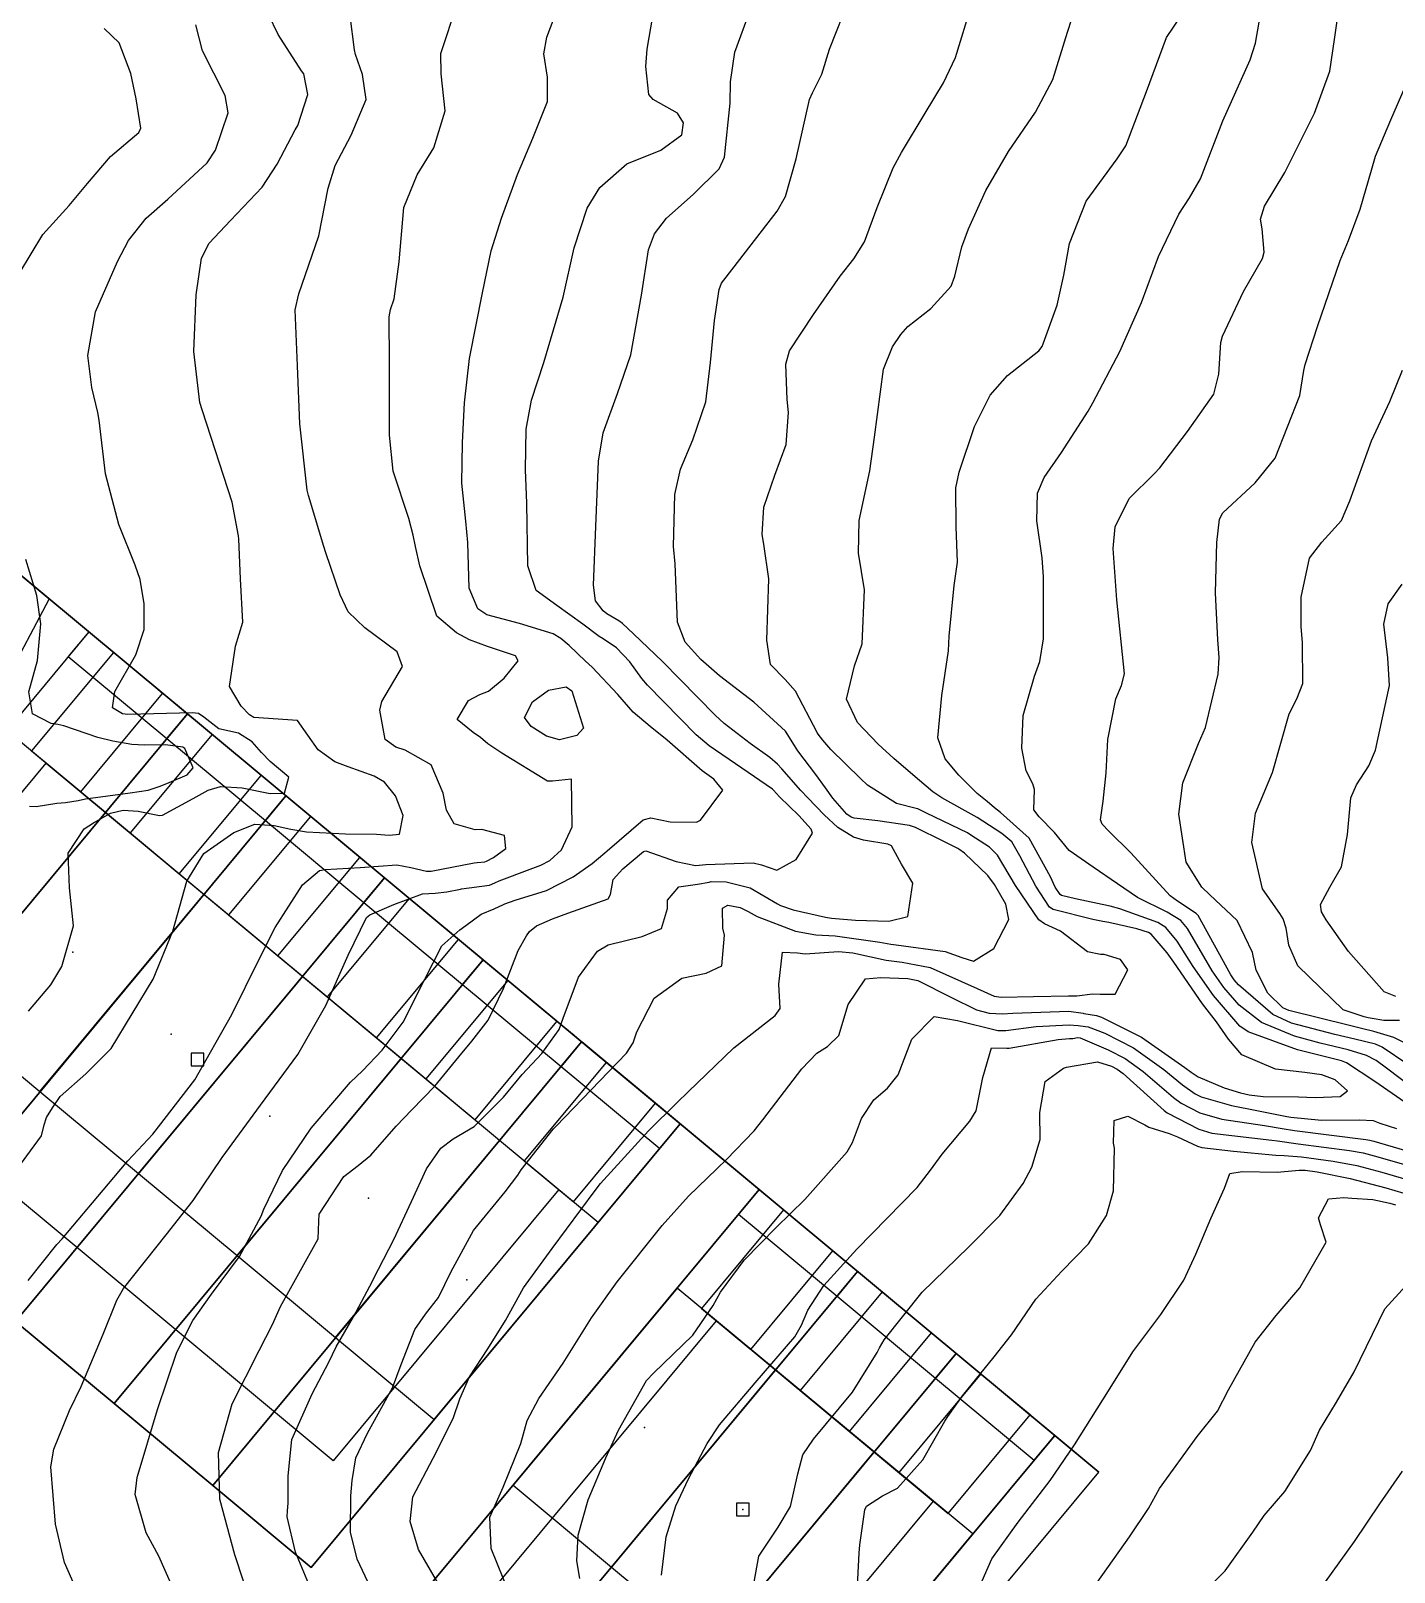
# Model space of a CAD drawing. Header units: feet. Extents: x 1313198 to 1317500, y 385000 to 389511.
# Drawn here: x 1316627.8 to 1316840.5, y 386099.5 to 386339.9 of the extents above; entities that cross this region are included whole.
import ezdxf

# ---------------------------------------------------------------- set-up
doc = ezdxf.new("R2010")
doc.units = ezdxf.units.FT
for name, color, linetype in [('A-BLDG-OTLN', 3, 'CONTINUOUS'), ('C-LOD', 30, 'CONTINUOUS'), ('C-MISC', 7, 'CONTINUOUS'), ('C-PROP', 6, 'CONTINUOUS'), ('C-PVMT', 8, 'CONTINUOUS'), ('C-SWM', 92, 'CONTINUOUS'), ('C-TOPO-MAJR', 32, 'CONTINUOUS'), ('C-TOPO-SPOT', 7, 'CONTINUOUS'), ('V-PROP-LINE', 7, 'CONTINUOUS')]:
    doc.layers.add(name, color=color, linetype=linetype)

msp = doc.modelspace()

# ---------------------------------------------------------------- linework, layer by layer
at = {"layer": 'A-BLDG-OTLN'}
for points in [[(1316602.09, 386197.05), (1316613.89, 386187.24), (1316639.47, 386217.99), (1316624.09, 386230.78), (1316612.6, 386216.97), (1316605.23, 386202.99), (1316602.09, 386197.05)], [(1316613.89, 386187.24), (1316629.27, 386174.45), (1316654.85, 386205.2), (1316639.47, 386217.99), (1316613.89, 386187.24)], [(1316629.27, 386174.45), (1316644.65, 386161.66), (1316670.22, 386192.42), (1316654.85, 386205.2), (1316629.27, 386174.45)], [(1316644.65, 386161.66), (1316660.03, 386148.87), (1316685.6, 386179.62), (1316670.22, 386192.42), (1316644.65, 386161.66)], [(1316660.03, 386148.87), (1316675.4, 386136.08), (1316700.98, 386166.83), (1316685.6, 386179.62), (1316660.03, 386148.87)], [(1316675.4, 386136.08), (1316690.78, 386123.3), (1316716.35, 386154.05), (1316700.98, 386166.83), (1316675.4, 386136.08)], [(1316703.08, 386113.06), (1316718.45, 386100.27), (1316744.03, 386131.03), (1316728.66, 386143.81), (1316703.08, 386113.06)], [(1316718.45, 386100.27), (1316733.83, 386087.48), (1316759.41, 386118.24), (1316744.03, 386131.03), (1316718.45, 386100.27)], [(1316733.83, 386087.48), (1316749.21, 386074.69), (1316774.79, 386105.45), (1316759.41, 386118.24), (1316733.83, 386087.48)]]:
    msp.add_lwpolyline(points, close=True, dxfattribs=at)
at = {"layer": 'C-LOD'}
msp.add_lwpolyline([(1316202.58, 385830.78), (1316272.7, 385777.1), (1316277.93, 385779.78), (1316367.38, 385720.98), (1316426.37, 385672.52), (1316521.65, 385787.08), (1316592.19, 385871.9), (1316614.69, 385898.95), (1316629.56, 385916.83), (1316707.5, 386010.53), (1316794.46, 386115.1), (1316560, 386310.1), (1316539.26, 386268.12), (1316516.3, 386227.32), (1316491.17, 386187.81), (1316465.86, 386152.24), (1316438.8, 386117.99), (1316401.74, 386073.43), (1316308.7, 385961.57), (1316225.57, 385861.61), (1316213.66, 385846.5), (1316202.58, 385830.78)], close=True, dxfattribs=at)
at = {"layer": 'C-MISC'}
msp.add_lwpolyline([(1316225.57, 385861.61), (1316308.7, 385961.57), (1316401.74, 386073.43), (1316438.8, 386117.99), (1316465.86, 386152.24), (1316491.17, 386187.81), (1316516.3, 386227.32), (1316539.26, 386268.12), (1316560, 386310.1), (1316794.46, 386115.1), (1316301.71, 386524.92)], dxfattribs=at)
msp.add_lwpolyline([(1316794.46, 386115.1), (1316560, 386310.1), (1316539.26, 386268.12), (1316516.3, 386227.32), (1316491.17, 386187.81), (1316707.5, 386010.53), (1316794.46, 386115.1)], close=True, dxfattribs=at)
at = {"layer": 'C-PROP'}
for points in [[(1316545.11, 386279.96), (1316545.11, 386279.96), (1316545.11, 386279.96), (1316623.9, 386238.36), (1316630.72, 386251.28), (1316610.64, 386267.98), (1316553.97, 386297.9), (1316545.11, 386279.96)], [(1316579.33, 386176.96), (1316594.71, 386164.17), (1316652.26, 386233.37), (1316636.88, 386246.16), (1316612.6, 386216.97), (1316605.23, 386202.99), (1316595.89, 386185.3), (1316589.2, 386188.83), (1316579.33, 386176.96)], [(1316594.71, 386164.17), (1316610.09, 386151.38), (1316667.64, 386220.58), (1316652.26, 386233.37), (1316594.71, 386164.17)], [(1316630.24, 386225.67), (1316710.2, 386159.16), (1316675.03, 386116.88), (1316595.07, 386183.38), (1316630.24, 386225.67)], [(1316610.09, 386151.38), (1316625.46, 386138.59), (1316683.01, 386207.79), (1316676.71, 386213.03), (1316667.64, 386220.58), (1316610.09, 386151.38)], [(1316625.46, 386138.59), (1316640.84, 386125.8), (1316698.39, 386195), (1316683.01, 386207.79), (1316625.46, 386138.59)], [(1316640.84, 386125.8), (1316656.22, 386113.02), (1316713.77, 386182.21), (1316711.16, 386184.38), (1316698.39, 386195), (1316640.84, 386125.8)], [(1316652.84, 386178.46), (1316654.84, 386178.46), (1316654.84, 386180.46), (1316652.84, 386180.46), (1316652.84, 386178.46)], [(1316656.22, 386113.02), (1316671.59, 386100.23), (1316729.14, 386169.42), (1316714.35, 386181.72), (1316713.77, 386182.21), (1316656.22, 386113.02)], [(1316683.9, 386090), (1316699.27, 386077.21), (1316756.82, 386146.4), (1316745.23, 386156.05), (1316741.45, 386159.19), (1316683.9, 386090)], [(1316699.27, 386077.21), (1316714.65, 386064.42), (1316772.2, 386133.61), (1316756.82, 386146.4), (1316699.27, 386077.21)], [(1316734.81, 386138.7), (1316768.64, 386110.56), (1316733.47, 386068.28), (1316699.64, 386096.41), (1316734.81, 386138.7)], [(1316714.65, 386064.42), (1316730.03, 386051.63), (1316787.58, 386120.83), (1316777.01, 386129.61), (1316772.2, 386133.61), (1316714.65, 386064.42)], [(1316737.93, 386108.26), (1316739.93, 386108.26), (1316739.93, 386110.26), (1316737.93, 386110.26), (1316737.93, 386108.26)]]:
    msp.add_lwpolyline(points, close=True, dxfattribs=at)
at = {"layer": 'C-PVMT'}
for points in [[(1316633.68, 386242.32), (1316649.06, 386229.52), (1316652.26, 386233.37), (1316636.88, 386246.16), (1316633.68, 386242.32)], [(1316627.94, 386227.58), (1316635.63, 386221.19), (1316648.41, 386236.57), (1316644.57, 386239.76), (1316640.73, 386242.96), (1316627.94, 386227.58)], [(1316649.06, 386229.52), (1316664.44, 386216.73), (1316667.64, 386220.58), (1316652.26, 386233.37), (1316649.06, 386229.52)], [(1316643.32, 386214.79), (1316651, 386208.4), (1316663.79, 386223.77), (1316657.07, 386229.37), (1316656.11, 386230.17), (1316643.32, 386214.79)], [(1316664.44, 386216.73), (1316679.81, 386203.95), (1316683.01, 386207.79), (1316676.71, 386213.03), (1316673.32, 386215.85), (1316667.64, 386220.58), (1316664.44, 386216.73)], [(1316658.69, 386202), (1316666.38, 386195.61), (1316679.17, 386210.99), (1316676.71, 386213.03), (1316673.89, 386215.38), (1316671.48, 386217.38), (1316658.69, 386202)], [(1316679.81, 386203.95), (1316695.19, 386191.16), (1316698.39, 386195), (1316683.01, 386207.79), (1316679.81, 386203.95)], [(1316674.07, 386189.22), (1316681.76, 386182.82), (1316694.55, 386198.2), (1316686.86, 386204.59), (1316674.07, 386189.22)], [(1316695.19, 386191.16), (1316710.57, 386178.37), (1316713.77, 386182.21), (1316712.6, 386183.19), (1316711.16, 386184.38), (1316698.39, 386195), (1316695.19, 386191.16)], [(1316689.45, 386176.43), (1316697.14, 386170.03), (1316709.92, 386185.41), (1316706.8, 386188), (1316702.24, 386191.8), (1316689.45, 386176.43)], [(1316710.57, 386178.37), (1316725.95, 386165.58), (1316729.14, 386169.42), (1316714.35, 386181.72), (1316713.8, 386182.19), (1316713.77, 386182.21), (1316710.57, 386178.37)], [(1316704.82, 386163.64), (1316712.51, 386157.24), (1316725.3, 386172.62), (1316717.6, 386179.01), (1316704.82, 386163.64)], [(1316738.25, 386155.35), (1316753.63, 386142.56), (1316756.82, 386146.4), (1316751.32, 386150.98), (1316741.45, 386159.19), (1316738.25, 386155.35)], [(1316732.5, 386140.62), (1316740.19, 386134.22), (1316752.98, 386149.6), (1316751.32, 386150.98), (1316745.29, 386155.99), (1316732.5, 386140.62)], [(1316753.63, 386142.56), (1316769, 386129.77), (1316772.2, 386133.61), (1316756.82, 386146.4), (1316753.63, 386142.56)], [(1316747.88, 386127.83), (1316755.57, 386121.43), (1316768.35, 386136.81), (1316767.39, 386137.61), (1316760.66, 386143.2), (1316747.88, 386127.83)], [(1316769, 386129.77), (1316784.38, 386116.98), (1316787.58, 386120.83), (1316779.91, 386127.2), (1316777.01, 386129.61), (1316772.2, 386133.61), (1316769, 386129.77)], [(1316763.26, 386115.04), (1316770.94, 386108.65), (1316783.73, 386124.02), (1316778.71, 386128.2), (1316777.01, 386129.61), (1316776.04, 386130.42), (1316763.26, 386115.04)]]:
    msp.add_lwpolyline(points, close=True, dxfattribs=at)
at = {"layer": 'C-SWM'}
for points in [[(1316683.9, 386090), (1316741.45, 386159.19), (1316713.79, 386182.19), (1316714.35, 386181.72), (1316729.14, 386169.42), (1316671.59, 386100.23), (1316656.22, 386113.02), (1316640.84, 386125.8), (1316625.46, 386138.59), (1316610.09, 386151.38), (1316594.71, 386164.17), (1316579.33, 386176.96), (1316589.2, 386188.83), (1316595.89, 386185.3), (1316516.3, 386227.32), (1316495.66, 386194.86), (1316506.4, 386211.75), (1316589.02, 386156.24), (1316575.63, 386136.32), (1316562.25, 386116.4), (1316561.79, 386115.72), (1316577.08, 386135.55), (1316600.85, 386117.24), (1316624.61, 386098.93)], [(1316707.5, 386010.53), (1316794.46, 386115.1), (1316787.58, 386120.83), (1316730.03, 386051.63)]]:
    msp.add_lwpolyline(points, dxfattribs=at)
at = {"layer": 'C-TOPO-MAJR'}
for points in [[(1316624.51, 386160.73), (1316629.52, 386167.55), (1316629.92, 386169.26), (1316630.27, 386170.42), (1316631.22, 386171.91), (1316632.4, 386173.69), (1316636.42, 386177.23), (1316640.4, 386181.16), (1316646.93, 386192), (1316650.01, 386199.5), (1316652.18, 386207.29), (1316654.84, 386211.61), (1316659.52, 386214.85), (1316662.77, 386216.15), (1316665.81, 386215.98), (1316668.41, 386215.38), (1316670.87, 386214.99), (1316676.96, 386214.65), (1316681.79, 386214.62), (1316683.73, 386214.44), (1316685.36, 386214.59), (1316685.94, 386217.5), (1316684.74, 386220.58), (1316683.02, 386222.7), (1316681.41, 386223.65), (1316677.37, 386225.1), (1316675.29, 386225.91), (1316672.66, 386227.74), (1316669.43, 386232.34), (1316662.65, 386232.79), (1316661.97, 386233.21), (1316660.65, 386234.59), (1316658.85, 386237.66), (1316659.79, 386243.95), (1316660.92, 386247.7), (1316660.57, 386254.46), (1316660.27, 386260.64), (1316660.25, 386261.16), (1316659.26, 386266.4), (1316654.61, 386280.65), (1316654.22, 386281.95), (1316653.25, 386289.88), (1316653.63, 386298.71), (1316654.47, 386304.43), (1316655.68, 386306.82), (1316658.98, 386310.33), (1316663.95, 386315.54), (1316666.27, 386319.13), (1316669.1, 386324.45), (1316669.48, 386325.14), (1316671.05, 386329.99), (1316670.43, 386333.19), (1316670.09, 386333.7), (1316666.42, 386339.35), (1316663.44, 386345.62)], [(1316634.8, 386097.08), (1316633.1, 386101.02), (1316631.71, 386106.96), (1316630.98, 386115.93), (1316631.42, 386118.68), (1316633.89, 386124.72), (1316635.68, 386128.46), (1316639.14, 386136.6), (1316641.27, 386141.92), (1316642.29, 386143.75), (1316648.97, 386152.11), (1316653.16, 386157.47), (1316657.71, 386164.15), (1316663.67, 386172.31), (1316669.52, 386180.23), (1316673.85, 386187.86), (1316677.35, 386195.72), (1316680.21, 386201.59), (1316680.74, 386202.04), (1316684.47, 386203.65), (1316688.94, 386205.28), (1316690.91, 386205.42), (1316692.76, 386205.61), (1316694.89, 386206.05), (1316695.05, 386206.08), (1316699.41, 386206.66), (1316700.25, 386207), (1316700.9, 386207.35), (1316705.74, 386209.16), (1316707.4, 386209.75), (1316708.79, 386210.48), (1316710.63, 386212.15), (1316712.31, 386215.76), (1316712.22, 386223.19), (1316709.25, 386222.88), (1316708.45, 386222.89), (1316701.33, 386227.25), (1316699.14, 386228.72), (1316698, 386229.7), (1316696.84, 386230.45), (1316694.38, 386232.48), (1316696.15, 386235.48), (1316697.87, 386236.41), (1316699.23, 386236.89), (1316701.67, 386238.94), (1316703.86, 386241.63), (1316703.47, 386242.43), (1316699.09, 386243.89), (1316696.29, 386244.91), (1316694.27, 386246), (1316691.2, 386248.6), (1316688.51, 386256.46), (1316687.85, 386259.5), (1316687.49, 386261.27), (1316686.81, 386263.86), (1316684.38, 386271.21), (1316683.79, 386276.87), (1316683.81, 386277.83), (1316683.8, 386288.17), (1316683.74, 386295.31), (1316683.97, 386296.43), (1316684.55, 386298.1), (1316685.31, 386303.88), (1316686.05, 386312.38), (1316688.1, 386317.44), (1316690.71, 386321.69), (1316692.46, 386327.46), (1316691.87, 386333.22), (1316691.83, 386336.39), (1316694.37, 386344.07)], [(1316651, 386094.81), (1316647.82, 386101.99), (1316645.84, 386105.63), (1316644.14, 386111.59), (1316644.43, 386114.26), (1316647.59, 386124.86), (1316650.64, 386133.81), (1316653.12, 386138.74), (1316656.02, 386142.83), (1316660.41, 386148.74), (1316663.78, 386155.02), (1316664.19, 386156.1), (1316667.09, 386162.16), (1316671.56, 386168.74), (1316677.74, 386175.9), (1316679.57, 386177.67), (1316682.67, 386180.89), (1316685.94, 386185.27), (1316689.29, 386192), (1316691.97, 386197.21), (1316694.76, 386199.68), (1316695.71, 386200.38), (1316698.09, 386202.13), (1316700.14, 386202.95), (1316701.56, 386203.62), (1316701.79, 386203.75), (1316703.43, 386204.29), (1316708.28, 386205.8), (1316712.48, 386207.94), (1316715.4, 386210.04), (1316717.37, 386211.68), (1316717.76, 386212.02), (1316723.4, 386216.85), (1316724.55, 386217.16), (1316727.57, 386216.54), (1316731.68, 386216.5), (1316732.34, 386216.77), (1316735.79, 386221.45), (1316734.41, 386223.17), (1316732.59, 386224.5), (1316727.11, 386229.26), (1316724.46, 386231.4), (1316721.79, 386233.64), (1316719.44, 386236.4), (1316715.44, 386240.66), (1316714.36, 386241.6), (1316711.83, 386244.01), (1316710.55, 386245.13), (1316709.31, 386245.86), (1316704.07, 386247.49), (1316699.01, 386248.82), (1316697.58, 386249.76), (1316696.24, 386252.99), (1316696, 386260.09), (1316695.72, 386263.41), (1316695.1, 386269.36), (1316695.17, 386275.66), (1316695.45, 386280.92), (1316695.5, 386281.87), (1316696.29, 386288.78), (1316698.33, 386299.04), (1316699.68, 386305.62), (1316701.25, 386310.68), (1316703.77, 386317.53), (1316706.14, 386323.17), (1316708.47, 386328.89), (1316708.44, 386332.68), (1316707.86, 386336.33), (1316708.35, 386338.91), (1316710.61, 386345.02)], [(1316661.01, 386098.08), (1316659.68, 386102.17), (1316657.34, 386110.88), (1316657.12, 386118.15), (1316659.23, 386125.74), (1316663.45, 386134.08), (1316665.56, 386138.11), (1316666.8, 386140.95), (1316670.72, 386147.95), (1316672.67, 386151.49), (1316672.75, 386154.2), (1316672.84, 386155.33), (1316676.68, 386161.23), (1316678.89, 386162.94), (1316680.88, 386164.51), (1316684.85, 386169.06), (1316687.28, 386171.58), (1316690.88, 386175.31), (1316694.61, 386179.86), (1316696.66, 386182.3), (1316699.18, 386185.59), (1316701.58, 386190.54), (1316703.86, 386196.46), (1316705.19, 386198.75), (1316705.62, 386199.42), (1316706.72, 386200.33), (1316709.25, 386201.41), (1316711.63, 386202.26), (1316717.91, 386204.52), (1316718.3, 386205.22), (1316718.72, 386207.53), (1316720.18, 386209.22), (1316721.48, 386210.31), (1316723.43, 386211.91), (1316723.81, 386211.99), (1316728.5, 386210.33), (1316731.55, 386209.74), (1316732.09, 386209.76), (1316733.16, 386209.85), (1316740.53, 386210.11), (1316741.86, 386209.84), (1316744.22, 386209), (1316747.25, 386210.65), (1316749.78, 386214.74), (1316749.61, 386215.39), (1316747.64, 386217.53), (1316744.65, 386220.45), (1316743.73, 386221.46), (1316743.53, 386221.65), (1316738.77, 386224.88), (1316733.68, 386228.36), (1316731.64, 386230.12), (1316724.07, 386237.87), (1316723.18, 386238.88), (1316721.28, 386241.51), (1316719.23, 386243.69), (1316717.13, 386245.1), (1316716.53, 386245.46), (1316713.95, 386247.36), (1316709.92, 386250.26), (1316706.69, 386252.63), (1316705.37, 386256.46), (1316705.21, 386266.24), (1316705.01, 386271.46), (1316705.13, 386277.76), (1316705.95, 386282.32), (1316707.9, 386288.19), (1316710.92, 386298.35), (1316712.59, 386306.05), (1316714.66, 386312.25), (1316716.62, 386315.47), (1316720.84, 386319.19), (1316726.13, 386321.3), (1316729.43, 386323.7), (1316729.66, 386325.58), (1316728.73, 386327.08), (1316724.95, 386329.22), (1316724.27, 386329.99), (1316723.8, 386334.33), (1316723.98, 386337.07), (1316725.45, 386345.58)], [(1316681.64, 386095.45), (1316678.78, 386101.5), (1316677.69, 386105.75), (1316677.78, 386111.37), (1316677.96, 386113.81), (1316678.53, 386117.34), (1316680.39, 386121.17), (1316684.29, 386128.22), (1316685.63, 386131.89), (1316687.73, 386137.35), (1316689.4, 386139.71), (1316691.46, 386142.33), (1316693.41, 386146.4), (1316696.89, 386152.77), (1316701.86, 386158.81), (1316703.8, 386161.41), (1316704.35, 386162.27), (1316709.34, 386168.6), (1316709.79, 386169.08), (1316716.6, 386176.15), (1316720.77, 386180.47), (1316721.84, 386182.08), (1316722.39, 386183.77), (1316725.09, 386189.02), (1316729.42, 386192.15), (1316733.21, 386192.91), (1316735.64, 386194.07), (1316736.05, 386198.86), (1316735.81, 386199.93), (1316735.74, 386203.04), (1316736.58, 386203.52), (1316738.51, 386203.18), (1316739.75, 386202.54), (1316741.16, 386201.77), (1316747.12, 386199.49), (1316750.29, 386198.92), (1316753.34, 386198.73), (1316760.28, 386197.77), (1316762.04, 386197.44), (1316762.85, 386197.34), (1316770.49, 386196.28), (1316773.09, 386195.39), (1316774.92, 386194.81), (1316778.08, 386196.79), (1316780.41, 386201.31), (1316779.94, 386203.7), (1316778.19, 386206.78), (1316777.15, 386208.18), (1316773.53, 386211.63), (1316772.64, 386212.28), (1316772.45, 386212.39), (1316770.29, 386213.46), (1316765.85, 386215.63), (1316764.91, 386215.94), (1316760, 386216.7), (1316756.3, 386217.12), (1316755.85, 386217.25), (1316755.15, 386217.74), (1316752.96, 386220.21), (1316751.82, 386221.84), (1316750.33, 386223.93), (1316747.48, 386227.6), (1316746.96, 386228.46), (1316745.56, 386230.68), (1316740.66, 386235.2), (1316735.26, 386239.31), (1316732.38, 386241.83), (1316729.94, 386244.56), (1316728.72, 386247.65), (1316728.35, 386256.75), (1316728.12, 386259.46), (1316728.31, 386267.6), (1316729.21, 386271.54), (1316731.13, 386276.14), (1316733.13, 386282.03), (1316733.89, 386288.18), (1316734.49, 386294.71), (1316735.22, 386299.59), (1316735.6, 386300.56), (1316737.56, 386303.11), (1316744.26, 386311.78), (1316745.58, 386314.05), (1316747.25, 386319.97), (1316749.3, 386329.23), (1316749.77, 386330.22), (1316751.27, 386333.18), (1316752.42, 386337.06), (1316755.6, 386345.09)], [(1316693.6, 386094), (1316688.35, 386103.03), (1316687, 386107.4), (1316687.46, 386111.24), (1316690.62, 386117.26), (1316693.72, 386123.44), (1316694.77, 386126.5), (1316696.28, 386129.94), (1316699.14, 386134.33), (1316701.92, 386138.76), (1316704.7, 386143.83), (1316709.2, 386149.98), (1316715.9, 386159), (1316716.74, 386160.13), (1316724.19, 386168.34), (1316728.69, 386172.76), (1316730.39, 386174.39), (1316737.54, 386181.3), (1316743.96, 386186.34), (1316744.74, 386187.39), (1316744.53, 386191.22), (1316745.12, 386196.21), (1316747.44, 386196.08), (1316748.63, 386195.94), (1316753.83, 386196.28), (1316756.06, 386196.07), (1316761.26, 386194.93), (1316763.78, 386194.66), (1316768.16, 386193.83), (1316775.47, 386190.51), (1316778.14, 386189.33), (1316779.25, 386189.16), (1316784.26, 386189.31), (1316789.75, 386189.37), (1316791.03, 386189.39), (1316793.46, 386189.69), (1316794.69, 386189.66), (1316797.02, 386189.64), (1316799.01, 386193.45), (1316797.85, 386195.07), (1316795.31, 386195.86), (1316794.72, 386195.86), (1316792.68, 386196.27), (1316788.49, 386199.49), (1316786.01, 386200.6), (1316785.09, 386201.26), (1316781.48, 386206.62), (1316778.63, 386211.31), (1316777.41, 386212.57), (1316774.52, 386214.47), (1316773.96, 386214.79), (1316767.59, 386217.9), (1316766.24, 386218.54), (1316765.95, 386218.63), (1316762.91, 386219.4), (1316758.37, 386222.26), (1316757.28, 386223.3), (1316752.64, 386227.8), (1316751.39, 386229.27), (1316750.66, 386230.23), (1316750.53, 386230.45), (1316747.13, 386236.91), (1316745.53, 386238.72), (1316743.25, 386241.08), (1316742.66, 386244.87), (1316742.96, 386254.41), (1316742.19, 386259.82), (1316741.96, 386261.36), (1316742.18, 386265.61), (1316743.94, 386270.58), (1316745.68, 386275.37), (1316746.06, 386280.4), (1316745.86, 386282.43), (1316745.63, 386287.94), (1316746.21, 386290.01), (1316749.93, 386295.69), (1316754.11, 386301.65), (1316756.23, 386304.33), (1316757.89, 386307.02), (1316759.88, 386312.35), (1316762.38, 386318.54), (1316763.66, 386320.93), (1316767.36, 386327.06), (1316770.21, 386331.8), (1316772.11, 386335.77), (1316774.65, 386344.08)], [(1316702.51, 386096.13), (1316699.65, 386103.2), (1316699.46, 386108.08), (1316701.55, 386112.76), (1316704.29, 386119.58), (1316705.28, 386123.12), (1316707.08, 386126.59), (1316710.9, 386132.1), (1316715.34, 386139.17), (1316719.3, 386144.76), (1316726.35, 386153.58), (1316730.44, 386158.16), (1316736.38, 386163.85), (1316740.71, 386168.35), (1316742.06, 386170.07), (1316748.13, 386177.99), (1316750.48, 386180.44), (1316752.15, 386181.46), (1316753.92, 386183.19), (1316755.36, 386188.03), (1316758.05, 386192.03), (1316760.43, 386192.27), (1316764.66, 386192.09), (1316766.22, 386191.79), (1316771.4, 386189.19), (1316775.4, 386187.2), (1316777.36, 386186.68), (1316779.43, 386186.59), (1316781.04, 386186.7), (1316789.8, 386186.99), (1316792.02, 386186.66), (1316792.15, 386186.64), (1316794.08, 386186.31), (1316794.86, 386186.06), (1316801.12, 386182.95), (1316807.89, 386178.23), (1316808.86, 386177.46), (1316809.96, 386176.77), (1316814.03, 386175.03), (1316816.56, 386174.25), (1316817.9, 386173.96), (1316820.12, 386173.67), (1316825.59, 386173.62), (1316828.22, 386173.55), (1316832.11, 386173.71), (1316833.28, 386174.56), (1316831.32, 386176.27), (1316829.23, 386177.04), (1316826.6, 386177.45), (1316822.01, 386177.93), (1316816.77, 386180.2), (1316814.7, 386182.65), (1316812.8, 386185.32), (1316810.64, 386188.15), (1316806.14, 386194.62), (1316805.12, 386196.07), (1316802.62, 386199), (1316802.23, 386199.26), (1316800.39, 386199.86), (1316796.01, 386200.83), (1316795.1, 386200.99), (1316793.54, 386201.3), (1316787.33, 386202.84), (1316786.77, 386203.22), (1316784.61, 386206.48), (1316782.16, 386211.21), (1316780.88, 386213.39), (1316779.35, 386214.7), (1316776.39, 386216.63), (1316775.47, 386217.21), (1316769.99, 386220.27), (1316768.59, 386221.23), (1316765.46, 386223.84), (1316762.48, 386226.39), (1316760.05, 386228.63), (1316756.82, 386232.02), (1316755.09, 386235.65), (1316756.35, 386240.86), (1316757.54, 386244.32), (1316757.9, 386252.73), (1316756.99, 386258.46), (1316757.05, 386263.55), (1316758.72, 386271.28), (1316759.44, 386276.51), (1316760.85, 386287.15), (1316762.3, 386290.6), (1316763.57, 386292.55), (1316764.69, 386293.8), (1316768.25, 386296.62), (1316771.42, 386300.1), (1316772, 386301.66), (1316773.08, 386306.24), (1316774.14, 386309.04), (1316776.85, 386315.03), (1316780.35, 386321.09), (1316784.59, 386327.23), (1316787.27, 386332.33), (1316789.58, 386339.71), (1316790.94, 386343.89)], [(1316843.41, 386175.05), (1316839.33, 386178.13), (1316837.71, 386179.32), (1316836.2, 386180.08), (1316833.35, 386180.94), (1316828.99, 386182.01), (1316825, 386183.08), (1316819.85, 386185.23), (1316816.36, 386187.91), (1316813.97, 386190.67), (1316812.17, 386193.29), (1316808.29, 386199.91), (1316807.25, 386201.13), (1316805.13, 386202.43), (1316800.48, 386204.74), (1316797.37, 386206.88), (1316793.56, 386209.47), (1316789.85, 386212.05), (1316787.57, 386214.89), (1316785.17, 386217.32), (1316784.3, 386218.38), (1316784.43, 386221.57), (1316784.16, 386222.47), (1316783.12, 386224.46), (1316782.46, 386228.04), (1316782.67, 386233.11), (1316784.41, 386239.25), (1316785.25, 386241.52), (1316785.82, 386245.06), (1316785.82, 386254.73), (1316785.6, 386257.71), (1316784.8, 386263.46), (1316784.88, 386267.82), (1316785.94, 386270.23), (1316788.66, 386274.16), (1316792.81, 386280.59), (1316793.53, 386281.87), (1316797.75, 386289.9), (1316801.11, 386297.54), (1316803.79, 386304.69), (1316806.92, 386311.32), (1316808.63, 386313.86), (1316810.3, 386316.81), (1316813.82, 386325.86), (1316818.08, 386335.4), (1316818.9, 386337.98), (1316820.06, 386344.55)], [(1316842.67, 386178.68), (1316838.69, 386181.4), (1316837.63, 386181.84), (1316834.39, 386182.62), (1316831.27, 386183.38), (1316824.54, 386185.12), (1316821.63, 386186.47), (1316816.28, 386191.11), (1316815.59, 386191.9), (1316815.08, 386192.65), (1316809.95, 386201.92), (1316809.66, 386202.24), (1316806.72, 386204.17), (1316805.57, 386204.99), (1316799.45, 386211.71), (1316796, 386215.1), (1316794.99, 386216.16), (1316794.74, 386216.84), (1316795.12, 386219.75), (1316795.59, 386224.16), (1316795.85, 386229.35), (1316797.1, 386235.71), (1316798.02, 386237.81), (1316798.49, 386239.63), (1316797.28, 386251.18), (1316796.72, 386259.17), (1316797.01, 386262.54), (1316799.19, 386266.95), (1316803.1, 386270.81), (1316803.99, 386271.77), (1316808.32, 386277.42), (1316812.41, 386283.24), (1316813.21, 386286.36), (1316813.5, 386291.29), (1316813.74, 386292.27), (1316817.02, 386299.27), (1316819.99, 386304.41), (1316820.24, 386305.37), (1316819.95, 386309.03), (1316819.71, 386310.56), (1316820.31, 386312.55), (1316823.49, 386317.8), (1316828.13, 386327.05), (1316830.49, 386333.62), (1316831.24, 386338.55), (1316832.09, 386344.73)], [(1316627.45, 386144.96), (1316631.9, 386150.62), (1316632.73, 386151.5), (1316640.78, 386161.05), (1316642.97, 386163.67), (1316646.88, 386167.82), (1316653.45, 386176.27), (1316659.21, 386186.47), (1316663.43, 386194.98), (1316665.98, 386200.06), (1316670.24, 386206.7), (1316672.9, 386208.93), (1316673.76, 386209.12), (1316679.22, 386209.42), (1316684.94, 386209.84), (1316687.14, 386209.43), (1316689.57, 386208.83), (1316690.31, 386208.85), (1316697, 386210.13), (1316697.49, 386210.17), (1316698.69, 386210.29), (1316698.93, 386210.38), (1316700.01, 386210.96), (1316701.97, 386212.35), (1316701.73, 386214.42), (1316698.22, 386215.31), (1316697.19, 386215.28), (1316693.87, 386216.23), (1316692.7, 386218.37), (1316692.19, 386221), (1316690.3, 386225.4), (1316686.26, 386227.69), (1316684.81, 386228.19), (1316683.13, 386229.37), (1316682.3, 386233.94), (1316682.61, 386235.32), (1316685.81, 386240.76), (1316685.01, 386243.05), (1316679.95, 386246.78), (1316677.34, 386249.31), (1316676.09, 386251.92), (1316673.87, 386258.48), (1316673.57, 386259.48), (1316671.17, 386267.45), (1316670.96, 386268.25), (1316669.81, 386278.6), (1316669.47, 386287.67), (1316669.09, 386296.4), (1316669.63, 386298.9), (1316672.8, 386307.93), (1316674.21, 386315.36), (1316675.32, 386318.9), (1316677.84, 386323.63), (1316680.18, 386329.19), (1316679.57, 386333.12), (1316678.52, 386336.24), (1316678.35, 386336.94), (1316677.68, 386342.24)], [(1316671.71, 386096.39), (1316669.11, 386102.59), (1316667.84, 386108.13), (1316667.87, 386109.08), (1316668.01, 386110.27), (1316667.97, 386114.51), (1316668.54, 386120.19), (1316671.72, 386127.32), (1316674.35, 386132.25), (1316675.5, 386134.63), (1316678.2, 386139.33), (1316680.74, 386144.08), (1316682.09, 386146.73), (1316684.46, 386151.38), (1316687.22, 386157.29), (1316689.58, 386162.38), (1316691.81, 386165.63), (1316693.73, 386167.08), (1316696.99, 386169), (1316701.57, 386173.58), (1316704.52, 386177.1), (1316707.56, 386180.4), (1316710.26, 386184.15), (1316710.87, 386185.93), (1316713.27, 386192.31), (1316716.26, 386196.36), (1316717.89, 386197.32), (1316723.22, 386198.65), (1316726.26, 386199.88), (1316727.19, 386203.01), (1316727.17, 386204.3), (1316728.93, 386206.41), (1316731.83, 386206.79), (1316733.65, 386207.14), (1316734, 386207.21), (1316736.35, 386207.18), (1316740.06, 386206.26), (1316744.31, 386203.76), (1316744.79, 386203.5), (1316746.8, 386202.78), (1316751.8, 386201.64), (1316752.78, 386201.5), (1316756.52, 386201.17), (1316761.7, 386201.02), (1316764.68, 386201.77), (1316765.43, 386206.96), (1316763.66, 386209.92), (1316762.12, 386212.78), (1316761.57, 386213.07), (1316757.75, 386213.65), (1316756.21, 386214.15), (1316753.74, 386215.66), (1316751.61, 386217.62), (1316749.06, 386220.29), (1316747.95, 386221.44), (1316745, 386224.78), (1316744.34, 386225.54), (1316743.12, 386226.58), (1316740.05, 386228.73), (1316736.03, 386231.86), (1316734.6, 386233.16), (1316726.38, 386241.55), (1316721.86, 386245.88), (1316720.15, 386247.46), (1316719.59, 386247.88), (1316717.72, 386248.99), (1316717.12, 386249.44), (1316715.93, 386251.02), (1316715.64, 386253.43), (1316715.98, 386262.62), (1316716.39, 386272.77), (1316717.14, 386277.21), (1316719.37, 386283.35), (1316721.44, 386289.36), (1316723.14, 386298.66), (1316724.21, 386305.76), (1316725.16, 386308.23), (1316727.02, 386310.67), (1316731.15, 386314.37), (1316735.23, 386318.37), (1316736.04, 386320.2), (1316736.95, 386328.64), (1316736.99, 386331.98), (1316737.66, 386336.58), (1316740.12, 386343.22)], [(1316842.91, 386172.28), (1316837.55, 386176.04), (1316833.12, 386178.94), (1316832.31, 386179.25), (1316826.71, 386180.64), (1316825.47, 386180.99), (1316817.78, 386183.78), (1316816.45, 386184.67), (1316812.35, 386189.45), (1316809.2, 386193.94), (1316806.67, 386197.94), (1316804.91, 386200.05), (1316803.67, 386200.83), (1316797.72, 386202.97), (1316796.25, 386203.35), (1316795.96, 386203.41), (1316790.83, 386204.5), (1316788.64, 386205.04), (1316788.44, 386205.17), (1316787.67, 386206.33), (1316786.91, 386207.94), (1316783.62, 386214), (1316779.1, 386218.01), (1316778.2, 386218.72), (1316777.03, 386219.7), (1316775.5, 386220.96), (1316772.61, 386223.83), (1316770.47, 386226.37), (1316769.37, 386229.62), (1316769.98, 386236.26), (1316771.01, 386243.23), (1316771.11, 386245.47), (1316771.9, 386253.4), (1316772.43, 386257.05), (1316772.21, 386262.57), (1316772.18, 386268.63), (1316772.68, 386271.09), (1316775.05, 386278.19), (1316777.51, 386283.11), (1316780.2, 386286.13), (1316785.08, 386289.99), (1316785.62, 386290.69), (1316787.96, 386297.13), (1316788.99, 386301.79), (1316789.87, 386306.74), (1316792.51, 386313.37), (1316797.35, 386319.93), (1316798.69, 386321.96), (1316801.89, 386330.47), (1316805.04, 386338.89), (1316807.33, 386342.26)], [(1316626.08, 386302.11), (1316629.72, 386308.13), (1316633.8, 386312.65), (1316636.67, 386316.12), (1316640.27, 386320.31), (1316644.7, 386324.04), (1316645, 386324.71), (1316644.29, 386329.32), (1316643.42, 386333.25), (1316641.64, 386338.02), (1316639.31, 386340.27)], [(1316627.47, 386186.99), (1316630.94, 386191.1), (1316632.67, 386193.97), (1316634.49, 386200.29), (1316633.9, 386206.23), (1316633.66, 386211.62), (1316636.19, 386215.43), (1316637.63, 386216.39), (1316640.27, 386217.86), (1316642.24, 386218.33), (1316644.61, 386218.22), (1316647.9, 386217.52), (1316648.41, 386217.57), (1316653.17, 386220.18), (1316655.49, 386221.49), (1316657.43, 386222.02), (1316660.8, 386221.84), (1316665.18, 386220.96), (1316667.43, 386221.02), (1316668.12, 386223.49), (1316665.17, 386225.96), (1316663.85, 386227.32), (1316662.39, 386228.99), (1316660.26, 386230.37), (1316657.16, 386231.05), (1316654.83, 386232.86), (1316653.99, 386233.42), (1316653.06, 386233.55), (1316642.99, 386233.28), (1316642.16, 386233.37), (1316640.61, 386234.32), (1316640.95, 386236.85), (1316644.23, 386242.57), (1316645.5, 386246.54), (1316645.55, 386250.51), (1316644.89, 386254.31), (1316644.14, 386256.59), (1316641.55, 386262.92), (1316639.49, 386270.83), (1316638.51, 386279.2), (1316638.29, 386280.38), (1316637.35, 386284.26), (1316636.74, 386289.25), (1316637.94, 386296.07), (1316641.38, 386303.91), (1316643.1, 386307.2), (1316645.82, 386310.69), (1316649.21, 386313.64), (1316655.33, 386319.35), (1316656.65, 386321.28), (1316658.65, 386327.11), (1316658.14, 386329.85), (1316654.63, 386336.78), (1316653.6, 386340.83)], [(1316841.97, 386182.16), (1316840.5, 386182.88), (1316837.37, 386183.84), (1316835.43, 386184.3), (1316833.56, 386184.76), (1316824.1, 386187.09), (1316823.15, 386187.54), (1316820.84, 386189.78), (1316818.99, 386193.39), (1316818.44, 386196.13), (1316816.03, 386201.13), (1316811.76, 386205.16), (1316810.52, 386206.34), (1316808.08, 386210.24), (1316806.95, 386217.72), (1316807.56, 386222.59), (1316809.99, 386228.76), (1316811.1, 386231.24), (1316813.09, 386239.54), (1316813.23, 386242.18), (1316813.01, 386244.92), (1316812.66, 386252.23), (1316812.88, 386260.12), (1316813.28, 386263.74), (1316813.83, 386264.74), (1316818.86, 386269.41), (1316821.97, 386273.24), (1316825.84, 386283.05), (1316826.45, 386286.92), (1316826.63, 386287.87), (1316828.56, 386293.82), (1316832.14, 386304.07), (1316833.4, 386307.23), (1316835.23, 386312.12), (1316837.02, 386318.17), (1316837.62, 386320.34), (1316840, 386326.04), (1316842.26, 386331.19)], [(1316841.36, 386185.55), (1316838.92, 386185.56), (1316837.12, 386185.83), (1316836.47, 386185.98), (1316835.85, 386186.13), (1316832.57, 386187.23), (1316825.53, 386194.07), (1316824.12, 386197.29), (1316823.71, 386199.94), (1316823.24, 386201.42), (1316822.71, 386202.25), (1316820.02, 386206.09), (1316818.35, 386213.29), (1316818.9, 386217.87), (1316819.59, 386219.5), (1316821.57, 386224.23), (1316824.18, 386233.4), (1316825.35, 386235.71), (1316826.3, 386238.11), (1316826.22, 386244.45), (1316826.01, 386246.99), (1316826.02, 386251.58), (1316827.33, 386257.66), (1316829.27, 386260.14), (1316832.34, 386263.56), (1316833.6, 386266.59), (1316836.99, 386275.98), (1316839.84, 386282.12), (1316841.82, 386286.98)], [(1316627.62, 386218.95), (1316628.69, 386218.93), (1316631.88, 386219.44), (1316633.27, 386219.54), (1316635.24, 386219.84), (1316636.39, 386220.13), (1316643.36, 386221.05), (1316646.14, 386221.47), (1316648, 386222.11), (1316649.45, 386222.65), (1316652.21, 386223.88), (1316653.16, 386224.94), (1316651.85, 386227.97), (1316651.55, 386228.16), (1316648.83, 386228.52), (1316645.58, 386228.49), (1316643.59, 386228.58), (1316640.62, 386229.09), (1316638.32, 386229.68), (1316632.97, 386231.51), (1316632.05, 386231.69), (1316630.99, 386231.85), (1316628.12, 386233.4), (1316627.53, 386236.8), (1316628.87, 386241.69), (1316629.38, 386247.42), (1316628.76, 386251.84), (1316627.04, 386257.47)], [(1316840.79, 386189.26), (1316839, 386190.01), (1316833.39, 386196.32), (1316829.94, 386201.24), (1316829.18, 386202.47), (1316829.06, 386203.64), (1316830.51, 386206.35), (1316832.31, 386209.53), (1316833.24, 386214.56), (1316833.77, 386220.28), (1316834.66, 386222.29), (1316836.59, 386225.24), (1316837.64, 386227.69), (1316839.81, 386237.82), (1316839.56, 386242.09), (1316838.94, 386247.36), (1316839.6, 386250.52), (1316841.78, 386253.61)], [(1316708.59, 386237.09), (1316711.35, 386237.61), (1316712.25, 386236.96), (1316714.08, 386231.15), (1316713.05, 386230.01), (1316710.31, 386229.3), (1316708.28, 386229.89), (1316705.91, 386231.4), (1316704.88, 386232.79), (1316706.1, 386235.23), (1316708.59, 386237.09)], [(1316713.52, 386098.48), (1316713.03, 386101.23), (1316713.26, 386105.27), (1316714.82, 386110.75), (1316717.57, 386117.33), (1316719.55, 386121.65), (1316723.89, 386129.38), (1316724.99, 386130.54), (1316731.14, 386136.46), (1316734.27, 386141.07), (1316735.46, 386143.16), (1316739.12, 386148.15), (1316744.1, 386153.23), (1316748.61, 386157.6), (1316755.22, 386165.06), (1316756.01, 386166.51), (1316757.45, 386170.24), (1316759.35, 386173.14), (1316761.48, 386175.01), (1316763.16, 386177.09), (1316765.29, 386182.61), (1316768.78, 386186.15), (1316772.43, 386185.55), (1316778.73, 386183.99), (1316779.95, 386183.96), (1316784.68, 386184.59), (1316789.85, 386184.85), (1316791.24, 386184.74), (1316791.63, 386184.72), (1316792.8, 386184.54), (1316795.38, 386183.54), (1316799.85, 386181.29), (1316804.61, 386177.91), (1316807.5, 386175.52), (1316809.48, 386174.1), (1316810.42, 386173.63), (1316815.15, 386172.26), (1316819.14, 386171.49), (1316823.79, 386170.55), (1316824.42, 386170.44), (1316829.19, 386169.99), (1316835.13, 386170.07), (1316837.24, 386169.93), (1316838.33, 386169.53), (1316840.89, 386168.68)], [(1316726.24, 386099.01), (1316726.97, 386105.01), (1316728.46, 386109.82), (1316730.44, 386114.07), (1316733.36, 386119.56), (1316735.27, 386122.45), (1316740.86, 386129), (1316747.03, 386136.19), (1316748.07, 386138), (1316749.06, 386140.38), (1316751.56, 386144.22), (1316756.73, 386149.89), (1316766.12, 386159.51), (1316768.21, 386162.18), (1316770.02, 386164.69), (1316774.34, 386169.82), (1316775.31, 386171.43), (1316776.35, 386176.64), (1316777.74, 386181.26), (1316780.11, 386181.24), (1316780.49, 386181.23), (1316788.12, 386182.59), (1316789.9, 386182.71), (1316790.42, 386182.75), (1316791.12, 386182.87), (1316791.57, 386182.84), (1316795.91, 386180.99), (1316798.59, 386179.63), (1316801.4, 386177.6), (1316806.09, 386173.53), (1316807.33, 386172.64), (1316810.23, 386171.16), (1316813.66, 386170.15), (1316820.31, 386169.15), (1316823.09, 386168.68), (1316824.98, 386168.38), (1316836.11, 386166.98), (1316836.73, 386166.87), (1316837.38, 386166.7), (1316846.05, 386164.19)], [(1316740.65, 386097.65), (1316741.4, 386101.99), (1316744.46, 386106.49), (1316746.37, 386109.72), (1316747.52, 386114.83), (1316748.26, 386117.79), (1316749.95, 386120.23), (1316756.05, 386127.55), (1316759.87, 386133.73), (1316760.25, 386134.46), (1316760.98, 386135.73), (1316766.88, 386143.17), (1316774.13, 386150.18), (1316779.03, 386155.1), (1316782.66, 386160.13), (1316784.03, 386162.64), (1316785.33, 386166.98), (1316785.28, 386171.19), (1316786.1, 386176), (1316788.95, 386178.08), (1316789.41, 386178.25), (1316794.28, 386179.08), (1316796.44, 386178.42), (1316797.33, 386177.96), (1316798.24, 386177.29), (1316804.67, 386171.5), (1316805.15, 386171.16), (1316810.04, 386168.59), (1316812.12, 386167.96), (1316821.44, 386166.88), (1316822.36, 386166.76), (1316825.54, 386166.32), (1316833.55, 386165.28), (1316835.72, 386164.89), (1316838, 386164.29), (1316844.72, 386162.34)], [(1316756.7, 386095.31), (1316757.05, 386102.43), (1316757.18, 386103.73), (1316757.96, 386109.2), (1316758.21, 386109.78), (1316760.7, 386111.4), (1316763.07, 386112.6), (1316767.02, 386116.99), (1316770.45, 386123.03), (1316770.92, 386123.77), (1316773.21, 386127), (1316778.11, 386133.08), (1316780.86, 386136.53), (1316784.63, 386142.07), (1316788.7, 386146.46), (1316792.87, 386150.69), (1316795.65, 386155.13), (1316796.76, 386158.95), (1316796.91, 386165.63), (1316796.77, 386166.42), (1316796.87, 386169.94), (1316799.01, 386170.62), (1316801.63, 386169.25), (1316802.29, 386168.91), (1316805.44, 386167.9), (1316806.75, 386167.42), (1316809.84, 386165.94), (1316810.54, 386165.73), (1316815.49, 386165.15), (1316822.09, 386164.51), (1316823.36, 386164.46), (1316826.1, 386164.26), (1316831.01, 386163.6), (1316834.7, 386162.9), (1316838.63, 386161.87), (1316843.39, 386160.48)], [(1316775.68, 386096.84), (1316777.79, 386101.59), (1316781.87, 386107.3), (1316786.86, 386113.8), (1316790.68, 386119.34), (1316795.99, 386127.75), (1316799.77, 386133.86), (1316804.13, 386139.7), (1316807.72, 386145.01), (1316809.61, 386149.11), (1316811.96, 386154.63), (1316814.06, 386159.4), (1316814.9, 386161.69), (1316816.83, 386161.98), (1316822.31, 386161.86), (1316825.7, 386162.19), (1316826.66, 386162.2), (1316828.51, 386161.93), (1316833.69, 386160.91), (1316839.25, 386159.45), (1316842.06, 386158.63)], [(1316794.23, 386097.9), (1316799.23, 386105), (1316802.19, 386109.42), (1316803.93, 386112.54), (1316809.79, 386120.64), (1316812.96, 386124.61), (1316814.71, 386127.94), (1316818.86, 386135.39), (1316822.15, 386139.55), (1316825.84, 386143.83), (1316829.95, 386150.97), (1316829.05, 386153.67), (1316828.71, 386154.74), (1316830.3, 386157.74), (1316832.69, 386157.95), (1316833.94, 386157.81), (1316837.2, 386157.62), (1316839.88, 386157.03), (1316840.73, 386156.78)], [(1316809.94, 386095.55), (1316814.2, 386099.68), (1316818.5, 386105.72), (1316820.27, 386108.34), (1316823.49, 386112.08), (1316827.51, 386118.45), (1316828.91, 386121.65), (1316831.55, 386125.99), (1316834.29, 386130.74), (1316839.09, 386140.55), (1316843.98, 386145.94)], [(1316829.84, 386098), (1316834.35, 386104.28), (1316838.33, 386110.16), (1316841.84, 386115.25)]]:
    msp.add_lwpolyline(points, dxfattribs=at)
at = {"layer": 'C-TOPO-SPOT'}
for p in [(1316634.37, 386196.22, 119), (1316649.75, 386183.43, 123), (1316665.12, 386170.64, 125), (1316680.5, 386157.85, 129), (1316695.88, 386145.07, 133), (1316723.56, 386122.04, 139), (1316738.93, 386109.26, 143)]:
    msp.add_point(p, dxfattribs=at)
at = {"layer": 'V-PROP-LINE'}
msp.add_lwpolyline([(1316202.58, 385830.78), (1316272.7, 385777.1), (1316277.93, 385779.78), (1316367.38, 385720.98), (1316426.37, 385672.52), (1316521.65, 385787.08), (1316592.19, 385871.9), (1316614.69, 385898.95), (1316629.56, 385916.83), (1316707.5, 386010.53), (1316794.46, 386115.1), (1316560, 386310.1), (1316539.26, 386268.12), (1316516.3, 386227.32), (1316491.17, 386187.81), (1316465.86, 386152.24), (1316438.8, 386117.99), (1316401.74, 386073.43), (1316308.7, 385961.57), (1316225.57, 385861.61), (1316213.66, 385846.5), (1316202.58, 385830.78)], close=True, dxfattribs=at)

doc.saveas('drawing.dxf')
